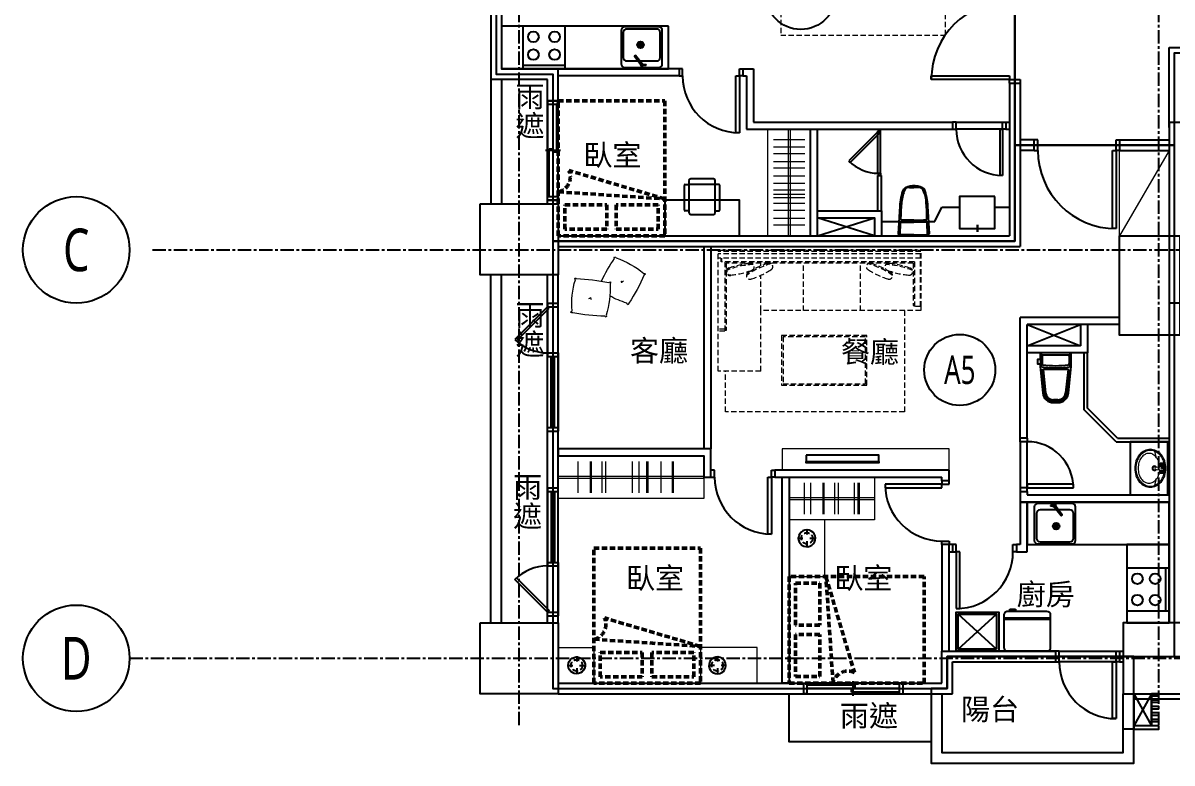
# Model space of a CAD drawing. Header units: millimetres. Extents: x -3377 to 119122, y -22007 to 15479.
# Drawn here: x 39432 to 41049, y 8607 to 9649 of the extents above; entities that cross this region are included whole.
import ezdxf
from ezdxf.enums import TextEntityAlignment as Align

# ---------------------------------------------------------------- set-up
doc = ezdxf.new("R2010")
doc.units = ezdxf.units.MM
doc.header["$LTSCALE"] = 150
doc.header["$MEASUREMENT"] = 0
doc.linetypes.add('11', pattern=[0.15, 0.1, -0.05])
doc.linetypes.add('CENTER', pattern=[2, 1.25, -0.25, 0.25, -0.25])
doc.layers.get('0').update_dxf_attribs({"plot": 0})
for name, color, linetype, plot in [('AREA', 3, 'Continuous', False), ('FUNITURE', 9, 'Continuous', False), ('S-ARCH', 252, 'Continuous', False)]:
    doc.layers.add(name, color=color, linetype=linetype, plot=plot)
for name, color, linetype in [('ASSLN', 8, 'Continuous'), ('COL', 1, 'Continuous'), ('Col-Line', 8, 'CENTER'), ('FIN', 5, 'Continuous'), ('GRID', 5, 'CENTER'), ('OPEN', 4, 'Continuous'), ('SYM', 3, 'Continuous'), ('TEXT', 2, 'Continuous'), ('TOIL', 6, 'Continuous'), ('TOILET', 141, 'Continuous'), ('WALL', 2, 'Continuous'), ('WALL2', 3, 'Continuous'), ('WALL3', 4, 'Continuous')]:
    doc.layers.add(name, color=color, linetype=linetype)
doc.styles.add('C1', font='', dxfattribs={"bigfont": 'japanese.shx'})
doc.styles.add('HH', font='')
doc.styles.add('HHV', font='')
doc.styles.get('C1').set_extended_font_data('微軟正黑體')
doc.styles.get('HH').set_extended_font_data('Microsoft JhengHei')
doc.styles.get('HHV').set_extended_font_data('@微軟正黑體')

# ---------------------------------------------------------------- blocks, each defined once
blk = doc.blocks.new('A$C69764756')
at = {"color": 252}
for p, q in [((-880, -355), (-880, -530)), ((-865, -355), (-865, -530)), ((-420, -575), (-340, -550)), ((-340, -575), (-420, -550)), ((-880, -1120), (-880, -630)), ((-865, -1120), (-865, -630)), ((-125, -700), (-49.99507, -730)), ((-125, -730), (-50, -700)), ((1129.99999, -1227.5), (25, -1227.5))]:
    blk.add_line(p, q, dxfattribs=at)
for points in [[(20.00013, -940), (75, -940), (75, -865), (64.99853, -865), (64.99853, -865), (20.00013, -865)], [(-260, -1220), (-260, -1287.5), (-460, -1287.5), (-460, -1220)]]:
    blk.add_lwpolyline(points, close=True, dxfattribs=at)
blk.add_lwpolyline([(25, -1220), (50, -1220), (50, -1265), (25, -1265), (25, -1220), (50, -1265), (50, -1220), (25, -1265)], dxfattribs=at)
at = {"layer": 'AREA', "color": 252}
blk.add_lwpolyline([(-872.5, -77.5), (-872.5, -347.5), (-792.5, -347.5), (-792.5, -1212.5), (-237.5, -1212.5), (-237.5, -1167.5), (352.5, -1167.5), (352.5, -827.5), (612.5, -827.5), (612.5, -852.5), (612.5, -1127.5), (770, -1127.5), (880, -1127.5), (880, -1212.5), (1887.5, -1212.5), (1887.5, -892.5), (1750, -892.5), (1750, -582.5), (1887.5, -582.5), (1887.5, -77.5)], dxfattribs=at)
for points in [[(-872.5, -347.5), (-792.5, -347.5), (-792.5, -582.5), (-142.5, -582.5), (-142.5, -447.5), (-142.5, -7.5), (-142.5, 132.5), (-612.5, 132.5), (-612.5, -77.5), (-792.5, -77.5), (-800, -77.5), (-872.5, -77.5)], [(212.5, -92.5), (82.5, -92.5), (82.5, -7.5), (-142.5, -7.5), (-142.5, -447.5), (82.5, -447.5), (82.5, -422.5), (82.5, -317.5), (352.5, -317.5), (567.5, -317.5), (845, -317.5), (845, -437.5), (1085, -437.5), (1085, -7.5), (845, -7.5), (845, -92.5)], [(-237.5, -1212.5), (-237.5, -1167.5), (25, -1167.5), (82.5, -1167.5), (82.5, -662.5), (82.5, -447.5), (-142.5, -447.5), (-142.5, -582.5), (-792.5, -582.5), (-792.5, -1212.5), (-260, -1212.5)], [(25, -1317.5), (25, -1167.5), (-237.5, -1167.5), (-237.5, -1212.5), (-260, -1212.5), (-260, -1317.5)]]:
    blk.add_lwpolyline(points, close=True, dxfattribs=at)
at = {"layer": 'ASSLN', "color": 252}
for points in [[(60, -1223), (60, -1220), (50, -1220), (50, -1223)], [(60, -1232), (60, -1229), (50, -1229), (50, -1232)], [(60, -1241), (60, -1238), (50, -1238), (50, -1241)], [(60, -1250), (60, -1247), (50, -1247), (50, -1250)], [(60, -1259), (60, -1256), (50, -1256), (50, -1259)], [(60, -1265), (25, -1265), (25, -1270), (60, -1270)]]:
    blk.add_lwpolyline(points, close=True, dxfattribs=at)
at = {"layer": 'COL', "color": 252}
for points in [[(-895, -530), (-785, -530), (-785, -630), (-895, -630)], [(5, -575), (90, -575), (90, -715), (5, -715)], [(-895, -1120), (-785, -1120), (-785, -1220), (-895, -1220)], [(120, -1120), (10, -1120), (10, -1220), (120, -1220)]]:
    blk.add_lwpolyline(points, close=True, dxfattribs=at)
at = {"layer": 'Col-Line', "color": 252, "linetype": 'ByBlock'}
for centre in [(-1463.2411, -595), (-1463.2411, -1170)]:
    blk.add_circle(centre, 75, dxfattribs=at)
at = {"layer": 'FIN', "color": 252}
for p, q in [((-835, -279.99957), (-834.99999, -339.99957)), ((-775, -279.99957), (-835, -279.99957)), ((-774.99999, -339.99957), (-775, -279.99957)), ((-696.50005, -285.99769), (-696.50005, -332.99769)), ((-693.50005, -288.99769), (-693.50005, -323.99769)), ((-643.50005, -280.99769), (-691.50005, -280.99769)), ((-646.50005, -283.99769), (-688.50005, -283.99769)), ((-641.50005, -323.99769), (-641.50005, -288.99769)), ((-638.50005, -332.99769), (-638.50005, -285.99769)), ((-667.47478, -304.47872), (-670.77977, -307.7837)), ((-670.77977, -304.47872), (-667.47478, -307.7837)), ((-669.12727, -303.79423), (-669.12727, -308.46819)), ((-668.57315, -334.21759), (-677.75115, -322.45296)), ((-677.66447, -321.75118), (-676.87602, -321.13608)), ((-676.97467, -323.44827), (-675.39777, -322.21807)), ((-666.99625, -332.98739), (-676.17425, -321.22276)), ((-835, -334.99957), (-775, -334.99957)), ((-691.50005, -337.99769), (-643.50005, -337.99769)), ((-688.50005, -328.99769), (-646.50005, -328.99769)), ((-665.28359, -333.03778), (-668.58858, -336.34277)), ((-668.58858, -333.03778), (-665.28359, -336.34277)), ((-665.35922, -334.04458), (-661.34072, -334.04458)), ((-665.26939, -335.04458), (-661.34072, -335.04458)), ((-661.34072, -335.04458), (-661.34072, -334.04458)), ((-834.99999, -339.99957), (-774.99999, -339.99957)), ((-62.00137, -952.0019), (-110.00137, -952.0019)), ((-88.21783, -956.96181), (-84.91284, -953.65682)), ((-84.91284, -956.96181), (-88.21783, -953.65682)), ((-115.00137, -957.0019), (-115.00136, -1004.0019)), ((-112.00137, -966.0019), (-112.00136, -1001.0019)), ((-65.00137, -961.0019), (-107.00137, -961.0019)), ((-88.23204, -954.955), (-92.1607, -954.955)), ((-92.1607, -954.955), (-92.1607, -955.955)), ((-88.1422, -955.955), (-92.1607, -955.955)), ((-86.50517, -957.01219), (-77.32717, -968.77682)), ((-84.92827, -955.78199), (-75.75027, -967.54663)), ((-76.52675, -966.55131), (-78.10365, -967.78151)), ((-75.83695, -968.2484), (-76.6254, -968.8635)), ((-60.00136, -1001.0019), (-60.00137, -966.0019)), ((-57.00136, -1004.0019), (-57.00137, -957.0019)), ((-86.02664, -985.52087), (-82.72165, -982.21588)), ((-82.72165, -985.52087), (-86.02664, -982.21588)), ((-84.37415, -986.20535), (-84.37415, -981.53139)), ((-110.00136, -1009.0019), (-62.00136, -1009.0019)), ((-107.00136, -1006.0019), (-65.00136, -1006.0019)), ((74.99999, -1043), (14.99999, -1043.00001)), ((14.99999, -1043.00001), (15, -1103.00001)), ((70, -1103), (69.99999, -1043)), ((75, -1103), (74.99999, -1043)), ((15, -1103.00001), (75, -1103))]:
    blk.add_line(p, q, dxfattribs=at)
for points in [[(-630.00002, -279.99957), (-865, -279.99957), (-865, -340), (-630.00002, -339.99957)], [(-124.99999, -1010), (75.00001, -1010), (75, -950), (-125, -950)], [(15.00001, -1010.00001), (15, -1120), (75, -1119.99999), (75.00001, -1010)]]:
    blk.add_lwpolyline(points, close=True, dxfattribs=at)
blk.add_lwpolyline([(-125, -1010), (15, -1010), (15, -1120)], dxfattribs=at)
for centre, radius in [((-820, -294.99957), 7.5), ((-790, -294.99957), 7.5), ((-669.12727, -306.13121), 4.62673), ((-669.12727, -306.13121), 2.33698), ((-820, -319.99957), 7.5), ((-790, -319.99957), 7.5), ((-666.93608, -334.69027), 1.70394), ((-86.56534, -955.30931), 1.70394), ((-84.37415, -983.86837), 4.62673), ((-84.37415, -983.86837), 2.33698), ((30, -1058.00001), 7.5), ((55, -1058), 7.5), ((30, -1088.00001), 7.5), ((55, -1088), 7.5)]:
    blk.add_circle(centre, radius, dxfattribs=at)
for centre, radius, start, end in [((-691.50005, -285.99769), 5, 90, 180), ((-688.50005, -288.99769), 5, 90, 180), ((-646.50005, -288.99769), 5, 0, 90), ((-643.50005, -285.99769), 5, 0, 90), ((-677.35692, -322.14541), 0.5, 127.9590334, 217.9590334), ((-676.56847, -321.53031), 0.5, 37.9590334, 127.9590334), ((-691.50005, -332.99769), 5, 180, 270), ((-688.50005, -323.99769), 5, 180, 270), ((-646.50005, -323.99769), 5, 270, 0), ((-643.50005, -332.99769), 5, 270, 0), ((-110.00137, -957.0019), 5, 90.00000484, 180.00000484), ((-62.00137, -957.0019), 5, 0.00000484, 90.00000484), ((-107.00137, -966.0019), 5, 90.00000484, 180.00000484), ((-76.93295, -968.46928), 0.5, 217.95903824, 307.95903824), ((-76.1445, -967.85418), 0.5, 307.95903824, 37.95903824), ((-65.00137, -966.0019), 5, 0.00000484, 90.00000484), ((-107.00136, -1001.0019), 5, 180.00000484, 270.00000484), ((-65.00136, -1001.0019), 5, 270.00000484, 0.00000484), ((-110.00136, -1004.0019), 5, 180.00000484, 270.00000484), ((-62.00136, -1004.0019), 5, 270.00000484, 0.00000484)]:
    blk.add_arc(centre, radius, start, end, dxfattribs=at)
at = {"layer": 'FUNITURE', "color": 252, "linetype": '11', "lineweight": 5, "ltscale": 0.5}
for p, q in [((-471.94621, -169.99977), (-471.94621, -292.57171)), ((-240, -292.57171), (-240, -169.99977)), ((-471.94621, -292.57171), (-240, -292.57171)), ((-559.69684, -595.53679, 0), (-274.69684, -595.53679, 0)), ((-559.6968, -765.53679, 0), (-559.69684, -595.53679, 0)), ((-274.69684, -597.15743, 0), (-559.69684, -597.15743, 0)), ((-274.69684, -600.50154, 0), (-559.69684, -600.50154, 0)), ((-274.69684, -606.60873, 0), (-559.69684, -606.60873, 0)), ((-283.69684, -611.60873, 0), (-555.69684, -611.60873, 0)), ((-550.69684, -611.60873, 0), (-550.69684, -709.60873, 0)), ((-285.69684, -613.60873, 0), (-548.69684, -613.60873, 0)), ((-548.69684, -613.60873, 0), (-548.69684, -708.68805, 0)), ((-499.69684, -617.4851, 0), (-499.69684, -613.60873, 0)), ((-439.69684, -680.53679, 0), (-439.69684, -613.60873, 0)), ((-359.69684, -680.53679, 0), (-359.69684, -613.60873, 0)), ((-285.69684, -613.60873, 0), (-285.69684, -673.46384, 0)), ((-283.69684, -611.60873, 0), (-283.69684, -674.60873, 0)), ((-499.69684, -680.53679, 0), (-499.69684, -630.64422, 0)), ((-285.69684, -673.46384, 0), (-283.69684, -673.46384, 0)), ((-274.69684, -674.60873, 0), (-283.69684, -674.60873, 0)), ((-274.69684, -674.60873, 0), (-274.69684, -680.53679, 0)), ((-274.69684, -680.53679, 0), (-499.69684, -680.53679, 0)), ((-499.69684, -765.53679, 0), (-499.69684, -680.53679, 0)), ((-297.75063, -680.53679, 0), (-297.75063, -823.10873, 0)), ((-550.69684, -709.60873, 0), (-559.69684, -709.60873, 0)), ((-550.69681, -706.60872, 0), (-559.69682, -706.60873, 0)), ((-548.69684, -708.68805, 0), (-550.69684, -708.68805, 0)), ((-548.69682, -703.68805, 0), (-550.69682, -703.68805, 0)), ((-470.66132, -715.53679, 0), (-470.66132, -785.53679, 0)), ((-350.66132, -715.53679, 0), (-470.66132, -715.53679, 0)), ((-468.66132, -717.53679, 0), (-468.66132, -783.53679, 0)), ((-352.66132, -717.53679, 0), (-468.66132, -717.53679, 0)), ((-352.66132, -783.53679, 0), (-352.66132, -717.53679, 0)), ((-350.66132, -785.53679, 0), (-350.66132, -715.53679, 0)), ((-499.69684, -765.53679, 0), (-559.6968, -765.53679, 0)), ((-549.69684, -823.10873, 0), (-549.69684, -765.53679, 0)), ((-470.66132, -785.53679, 0), (-350.66132, -785.53679, 0)), ((-468.66132, -783.53679, 0), (-352.66132, -783.53679, 0)), ((-297.75063, -823.10873, 0), (-549.69684, -823.10873, 0))]:
    blk.add_line(p, q, dxfattribs=at)
at = {"layer": 'FUNITURE', "color": 252, "lineweight": 5, "ltscale": 0.5}
for p, q in [((-461.50001, -425), (-461.50001, -575)), ((-458.50001, -425), (-458.50001, -575)), ((-785, -913.50001, 0), (-580.00282, -913.50002, 0)), ((-785, -916.50001, 0), (-580.00282, -916.50002, 0)), ((-460, -943.50001, 0), (-340.00001, -943.50002, 0)), ((-460, -946.50001, 0), (-340.00001, -946.50002, 0))]:
    blk.add_line(p, q, dxfattribs=at)
at = {"layer": 'FUNITURE', "color": 252, "lineweight": 13, "ltscale": 0.5}
for p, q in [((-437.92347, -440.10116), (-482.07653, -440.10116)), ((-437.92347, -450.43635), (-482.07653, -450.43635)), ((-437.92347, -459.58783), (-482.07653, -459.58783)), ((-437.92347, -470.90109), (-482.07653, -470.90109)), ((-437.92347, -480.05257), (-482.07653, -480.05257)), ((-437.92347, -491.19315), (-482.07653, -491.19315)), ((-437.92347, -501.52834), (-482.07653, -501.52834)), ((-437.92347, -510.67982), (-482.07653, -510.67982)), ((-482.07653, -516.36589), (-437.92347, -516.36589)), ((-437.92347, -521.8204), (-482.07653, -521.8204)), ((-437.92347, -529.8204), (-482.07653, -529.8204)), ((-482.07653, -538.86589), (-437.92347, -538.86589)), ((-437.92347, -550.85236), (-482.07653, -550.85236)), ((-437.92347, -560.00384), (-482.07653, -560.00384)), ((-757.26521, -892.92356, 0), (-757.26521, -937.07662, 0)), ((-739.99844, -892.92356, 0), (-739.99845, -937.07662, 0)), ((-737.95296, -937.07662, 0), (-737.95296, -892.92356, 0)), ((-723.81414, -892.92356, 0), (-723.81415, -937.07662, 0)), ((-718.41669, -892.92356, 0), (-718.4167, -937.07663, 0)), ((-680.91669, -892.92356, 0), (-680.9167, -937.07663, 0)), ((-671.76521, -892.92357, 0), (-671.76521, -937.07663, 0)), ((-660.62463, -892.92357, 0), (-660.62463, -937.07663, 0)), ((-658.57915, -937.07663, 0), (-658.57914, -892.92357, 0)), ((-640.59455, -892.92357, 0), (-640.59456, -937.07663, 0)), ((-624.78531, -892.92357, 0), (-624.78531, -937.07663, 0)), ((-622.73982, -937.07663, 0), (-622.73982, -892.92357, 0)), ((-438.96773, -922.92356, 0), (-438.96774, -967.07662, 0)), ((-429.81625, -922.92356, 0), (-429.81625, -967.07662, 0)), ((-412.54948, -922.92356, 0), (-412.54949, -967.07662, 0)), ((-410.504, -967.07662, 0), (-410.504, -922.92356, 0)), ((-396.36518, -922.92356, 0), (-396.36519, -967.07663, 0)), ((-390.96773, -922.92356, 0), (-390.96774, -967.07663, 0)), ((-368.46773, -922.92357, 0), (-368.46774, -967.07663, 0)), ((-363.17567, -922.92357, 0), (-363.17567, -967.07663, 0)), ((-361.13019, -967.07663, 0), (-361.13018, -922.92357, 0))]:
    blk.add_line(p, q, dxfattribs=at)
at = {"layer": 'FUNITURE', "color": 252, "linetype": '11', "lineweight": 50, "ltscale": 0.5}
for p, q in [((-635, -523.21449), (-770, -483.21449)), ((-784.625, -513.21449), (-635, -523.21449)), ((-398.21449, -1204.62499, 0), (-408.2145, -1055, 0)), ((-408.2145, -1055, 0), (-368.21449, -1189.99999, 0)), ((-584.96117, -1153.2145, 0), (-719.96116, -1113.21449, 0)), ((-734.58617, -1143.21449, 0), (-584.96117, -1153.2145, 0))]:
    blk.add_line(p, q, dxfattribs=at)
at = {"layer": 'FUNITURE', "color": 252}
for p, q in [((-601, -497.49996), (-601, -502.99996)), ((-566.5, -494.99996), (-598.5, -494.99996)), ((-564, -502.99996), (-564, -497.49996)), ((-607.5, -538.74996), (-607.5, -504.24996)), ((-606.25, -502.99996), (-601, -502.99996)), ((-564, -502.99996), (-601, -502.99996)), ((-601, -502.99996), (-601, -542.49996)), ((-564, -542.49996), (-564, -502.99996)), ((-558.75, -502.99996), (-564, -502.99996)), ((-557.5, -538.74996), (-557.5, -504.24996)), ((-601, -539.99996), (-606.25, -539.99996)), ((-598.5, -544.99996), (-566.5, -544.99996)), ((-564, -539.99996), (-558.75, -539.99996)), ((-222, -1156.99999), (-168, -1107.99999)), ((-168, -1156.99999), (-222, -1108))]:
    blk.add_line(p, q, dxfattribs=at)
at = {"layer": 'FUNITURE', "color": 252, "linetype": '11', "ltscale": 0.5}
for p, q in [((-274.69684, -674.60873, 0), (-274.69684, -595.53679, 0)), ((-555.69684, -606.60872, 0), (-555.69684, -611.60873, 0)), ((-448.0595, -1001.02874, 0), (-439, -1001.02876, 0)), ((-435.00003, -987.96818, 0), (-435.00001, -997.02879, 0)), ((-435.00003, -987.96818, 0), (-435.00001, -997.02879, 0)), ((-430.99997, -1001.02885, 0), (-421.94047, -1001.02883, 0)), ((-430.99997, -1001.02885, 0), (-421.94047, -1001.02883, 0)), ((-434.99999, -1005.02879, 0), (-434.99997, -1014.0894, 0)), ((-434.99999, -1005.02879, 0), (-434.99997, -1014.0894, 0)), ((-772.03032, -1179.99999, 0), (-762.96971, -1180.00001, 0)), ((-772.03032, -1179.99999, 0), (-762.96971, -1180.00001, 0)), ((-758.96976, -1166.94051, 0), (-758.96974, -1176.00002, 0)), ((-754.96971, -1180.00003, 0), (-745.9091, -1180.00005, 0)), ((-754.96971, -1180.00003, 0), (-745.9091, -1180.00005, 0)), ((-565.0303, -1180.00003, 0), (-574.09091, -1180.00005, 0)), ((-565.0303, -1180.00003, 0), (-574.09091, -1180.00005, 0)), ((-561.03026, -1166.94051, 0), (-561.03028, -1176.00002, 0)), ((-547.9697, -1179.99999, 0), (-557.0303, -1180.00001, 0)), ((-547.9697, -1179.99999, 0), (-557.0303, -1180.00001, 0)), ((-758.96965, -1184.00004, 0), (-758.96967, -1193.05955, 0)), ((-758.96965, -1184.00004, 0), (-758.96967, -1193.05955, 0)), ((-561.03036, -1184.00004, 0), (-561.03034, -1193.05955, 0)), ((-561.03036, -1184.00004, 0), (-561.03034, -1193.05955, 0))]:
    blk.add_line(p, q, dxfattribs=at)
at = {"layer": 'FUNITURE', "color": 252, "ltscale": 0.5}
for p, q in [((-158, -1109.49999), (-158, -1154.49999)), ((-158, -1112.79999), (-92, -1112.8)), ((-158, -1114.86179), (-92, -1114.8618)), ((-97.5, -1104), (-152.5, -1103.99999)), ((-149.67594, -1100.69999), (-141.6013, -1100.7)), ((-149.67594, -1103.99999), (-149.67594, -1100.69999)), ((-141.6013, -1102), (-149.67594, -1101.99999)), ((-141.6013, -1100.7), (-141.6013, -1104)), ((-92, -1154.5), (-92, -1109.5)), ((-85, -1160), (-165, -1159.99999)), ((-152.5, -1159.99999), (-97.5, -1160))]:
    blk.add_line(p, q, dxfattribs=at)
at = {"layer": 'FUNITURE', "color": 252, "linetype": '11', "lineweight": 50, "ltscale": 0.5}
blk.add_lwpolyline([(-635, -575), (-785, -575), (-785, -385), (-635, -385), (-635, -575)], dxfattribs=at)
at = {"layer": 'FUNITURE', "color": 252, "lineweight": 5, "ltscale": 0.5}
blk.add_lwpolyline([(-490, -575), (-490, -425), (-430, -425), (-430, -575)], close=True, dxfattribs=at)
blk.add_lwpolyline([(75, -454.99684), (75, -575), (5, -575), (5, -454.99684), (75, -454.99684), (5, -575)], dxfattribs=at)
at = {"layer": 'FUNITURE', "color": 252, "linetype": '11', "lineweight": 50, "ltscale": 0.5}
for points in [[(-775.83714, -566.01465), (-775.83714, -531.61648), (-716.66286, -531.61648), (-716.66286, -566.01465)], [(-644.16286, -566.01465), (-644.16286, -531.61648), (-703.33714, -531.61648), (-703.33714, -566.01465)]]:
    blk.add_lwpolyline(points, close=True, dxfattribs=at)
at = {"layer": 'FUNITURE', "color": 252}
for points in [[(-529.99999, -574.99996), (-529.99999, -524.99996), (-635, -524.99996), (-635, -574.99996), (-529.99999, -575)], [(-165, -1159.99999), (-225, -1159.99999), (-225, -1105), (-165, -1104.99999)], [(-168, -1156.99999), (-222, -1156.99999), (-222, -1108), (-168, -1107.99999)]]:
    blk.add_lwpolyline(points, close=True, dxfattribs=at)
at = {"layer": 'FUNITURE', "color": 252, "elevation": 0}
for points in [[(-580.00282, -590), (-580.00282, -875)], [(-570.00282, -590), (-570.00282, -875)], [(-436.00141, -883.90496), (-436.00141, -892.80496), (-334.00141, -892.80496), (-334.00141, -883.90496), (-436.00141, -883.90496)]]:
    blk.add_lwpolyline(points, dxfattribs=at)
at = {"layer": 'FUNITURE', "color": 252, "lineweight": 5, "elevation": 0}
blk.add_lwpolyline([(-724.19392, -638.98065, -0.0319719745), (-705.8043, -607.05763, -0.2102820868), (-705.78199, -604.68397, -0.2233496397), (-703.60963, -606.13863, -0.0862536458), (-664.53325, -628.10879, -0.3605058981), (-661.95753, -628.93761, -0.1352646198), (-663.83175, -630.20725, -0.041441587), (-685.48456, -669.92309, -0.2028534156), (-686.7583, -672.49118, -0.2165765336), (-688.52858, -669.75892, -0.0633063224), (-712.30816, -659.70199, -0.0633063224)], format="xyb", dxfattribs=at)
blk.add_lwpolyline([(-761.15598, -634.91378, -0.2272603302), (-759.61855, -635.43276, -0.040165731), (-713.68681, -640.8938, -0.2102820868), (-711.48109, -640.01657, -0.2233496397), (-712.00592, -642.57776, -0.0862536458), (-717.56221, -687.06124, -0.3605058981), (-717.35512, -689.75909, -0.1352646198), (-719.23939, -688.50439, -0.041441587), (-764.19476, -683.48377, -0.2028534156), (-767.05384, -683.27611, -0.2165765336), (-765.19425, -680.60384, -0.1084996751), (-760.72774, -636.92076, -0.535298703)], format="xyb", close=True, dxfattribs=at)
at = {"layer": 'FUNITURE', "color": 252, "lineweight": 5, "ltscale": 0.5, "elevation": 0}
for points in [[(-580.00283, -945.00001), (-785.00001, -945), (-785, -885), (-580.00282, -885.00001)], [(-340.00001, -975.00002), (-460, -975), (-460, -915), (-340, -915.00002)], [(-410, -975), (-460, -975), (-460.00001, -1055.00003), (-410.00001, -1055.00003)], [(-785, -1205), (-785, -1155), (-735, -1155.00001), (-735.00001, -1205.00001)], [(-505.00281, -1205), (-505.00281, -1155), (-585.00001, -1155.00001), (-585.00001, -1205.00001)]]:
    blk.add_lwpolyline(points, close=True, dxfattribs=at)
at = {"layer": 'FUNITURE', "color": 252, "lineweight": 5, "elevation": 0}
blk.add_lwpolyline([(-235, -905), (-235, -875), (-470.00282, -875), (-470.00282, -905)], close=True, dxfattribs=at)
at = {"layer": 'FUNITURE', "color": 252, "linetype": 'ByBlock', "elevation": 0}
blk.add_lwpolyline([(-436.00141, -892.80496), (-334.00141, -892.80496), (-334.00141, -894.70496), (-436.00141, -894.70496)], close=True, dxfattribs=at)
at = {"layer": 'FUNITURE', "color": 252, "linetype": '11', "ltscale": 0.5, "elevation": 0}
for points in [[(-434.98966, -989.16583), (-437.92694, -989.53512), (-440.68174, -990.61952), (-443.08277, -992.35185), (-444.98013, -994.62433), (-446.25668, -997.29586), (-446.83243, -1000.20002), (-446.67187, -1003.15634), (-445.7849, -1005.98113), (-444.22665, -1008.49849), (-442.09393, -1010.55209), (-439.51961, -1012.01416), (-436.6636, -1012.79383), (-433.70344, -1012.84247), (-430.82329, -1012.15726), (-428.20249, -1010.78069), (-426.00337, -1008.79845), (-424.36322, -1006.33373), (-423.38379, -1003.53972), (-423.12571, -1000.59036), (-423.6058, -997.66884), (-424.79341, -994.95685), (-426.61533, -992.62301), (-428.95766, -990.81262), (-431.67526, -989.63798), (-434.59902, -989.17231), (-434.98966, -989.16583)], [(-770.83267, -1180.01036), (-770.46339, -1177.07308), (-769.37898, -1174.31828), (-767.64665, -1171.91724), (-765.37417, -1170.01989), (-762.70265, -1168.74334), (-759.79848, -1168.16758), (-756.84217, -1168.32815), (-754.01737, -1169.21512), (-751.50001, -1170.77336), (-749.44642, -1172.90609), (-747.98434, -1175.48041), (-747.20467, -1178.33641), (-747.15603, -1181.29657), (-747.84124, -1184.17673), (-749.21781, -1186.79753), (-751.20005, -1188.99664), (-753.66478, -1190.6368), (-756.45878, -1191.61623), (-759.40814, -1191.8743), (-762.32966, -1191.39422), (-765.04166, -1190.20661), (-767.37549, -1188.38468), (-769.18589, -1186.04236), (-770.36052, -1183.32476), (-770.82619, -1180.401), (-770.83267, -1180.01036)], [(-549.16734, -1180.01036), (-549.53663, -1177.07308), (-550.62104, -1174.31828), (-552.35336, -1171.91724), (-554.62585, -1170.01989), (-557.29737, -1168.74334), (-560.20153, -1168.16758), (-563.15785, -1168.32815), (-565.98265, -1169.21512), (-568.50001, -1170.77336), (-570.5536, -1172.90609), (-572.01567, -1175.48041), (-572.79535, -1178.33641), (-572.84398, -1181.29657), (-572.15877, -1184.17673), (-570.78221, -1186.79753), (-568.79996, -1188.99664), (-566.33524, -1190.6368), (-563.54124, -1191.61623), (-560.59188, -1191.8743), (-557.67036, -1191.39422), (-554.95836, -1190.20661), (-552.62452, -1188.38468), (-550.81413, -1186.04236), (-549.6395, -1183.32476), (-549.17382, -1180.401), (-549.16734, -1180.01036)]]:
    blk.add_lwpolyline(points, close=True, dxfattribs=at)
at = {"layer": 'FUNITURE', "color": 252, "linetype": '11', "lineweight": 50, "ltscale": 0.5, "elevation": 0}
for points in [[(-584.96117, -1205.00002), (-734.96117, -1205), (-734.96115, -1015), (-584.96115, -1015.00002), (-584.96117, -1205.00002)], [(-460.00002, -1055), (-460, -1205), (-270, -1204.99998), (-270.00002, -1054.99998), (-460.00002, -1055)]]:
    blk.add_lwpolyline(points, dxfattribs=at)
for points in [[(-451.01466, -1064.16286), (-416.6165, -1064.16286), (-416.61649, -1123.33713), (-451.01466, -1123.33713)], [(-451.01465, -1195.83713), (-416.61649, -1195.83713), (-416.61649, -1136.66286), (-451.01466, -1136.66286)], [(-725.79831, -1196.01465), (-725.7983, -1161.61649), (-666.62403, -1161.61649), (-666.62403, -1196.01466)], [(-594.12403, -1196.01466), (-594.12403, -1161.6165), (-653.2983, -1161.61649), (-653.29831, -1196.01466)]]:
    blk.add_lwpolyline(points, close=True, dxfattribs=at)
at = {"layer": 'FUNITURE', "color": 252, "linetype": '11', "ltscale": 0.5}
for centre in [(-435, -1001.02879, 0), (-758.96971, -1180.00002, 0), (-561.0303, -1180.00002, 0)]:
    blk.add_circle(centre, 8, dxfattribs=at)
at = {"layer": 'FUNITURE', "color": 252, "linetype": '11', "lineweight": 50, "ltscale": 0.5}
for centre, start, end in [((-789.25526, -492.39239), 282.53700959, 25.48452247), ((-739.21642, -1122.3924, 0), 282.53700475, 25.48451763), ((-377.3924, -1209.25525, 0), 64.51548236, 167.46299524)]:
    blk.add_arc(centre, 21.33071, start, end, dxfattribs=at)
at = {"layer": 'FUNITURE', "color": 252}
for centre, radius, start, end in [((-598.5, -497.49996), 2.5, 90, 180), ((-566.5, -497.49996), 2.5, 0, 90), ((-606.25, -504.24996), 1.25, 90, 180), ((-558.75, -504.24996), 1.25, 0, 90), ((-606.25, -538.74996), 1.25, 180, 270), ((-598.5, -542.49996), 2.5, 180, 270), ((-566.5, -542.49996), 2.5, 270, 0), ((-558.75, -538.74996), 1.25, 270, 0)]:
    blk.add_arc(centre, radius, start, end, dxfattribs=at)
at = {"layer": 'FUNITURE', "color": 252, "linetype": '11', "lineweight": 5, "ltscale": 0.5}
for centre, radius, start, end in [((-505.05089, -726.56287, 0), 113, 95.16647862, 110.42277796), ((-454.97972, -723.21924, 0), 113, 105.47817621, 125.1564012), ((-455.75068, -721.58954, 0), 113, 107.68913904, 122.94543837), ((-514.11925, -618.89781, 0), 5, 282.79462829, 102.79462829), ((-487.94785, -618.45205, 0), 5, 295.31728871, 115.31728871), ((-346.44583, -618.45205, 0), 5, 64.68271129, 244.68271129), ((-379.41396, -723.21924, 0), 113, 54.8435988, 74.52182379), ((-378.64301, -721.58954, 0), 113, 57.05456163, 72.31086096), ((-320.27444, -618.89781, 0), 5, 77.20537171, 257.20537171), ((-329.34279, -726.56287, 0), 113, 69.57722204, 84.83352138), ((-543.37435, -625.54152, 0), 5, 102.79462829, 282.79462829), ((-504.65164, -728.32096, 0), 113, 92.9555158, 112.63374079), ((-552.44271, -517.87646, 0), 113, 275.16647862, 290.42277796), ((-515.06646, -631.28097, 0), 5, 115.31728871, 295.31728871), ((-547.26364, -528.14348, 0), 113, 287.68913904, 302.94543837), ((-287.13005, -528.14348, 0), 113, 237.05456163, 252.31086096), ((-329.74205, -728.32096, 0), 113, 67.36625922, 87.0444842), ((-319.32723, -631.28097, 0), 5, 244.68271129, 64.68271129), ((-281.95098, -517.87646, 0), 113, 249.57722204, 264.83352138), ((-291.01934, -625.54152, 0), 5, 257.20537171, 77.20537171)]:
    blk.add_arc(centre, radius, start, end, dxfattribs=at)
at = {"layer": 'FUNITURE', "color": 252, "linetype": '11', "ltscale": 0.5}
blk.add_arc((-543.37435, -625.54152, 0), 5, 102.79463969, 282.79463969, dxfattribs=at)
at = {"layer": 'FUNITURE', "color": 252, "lineweight": 5}
for centre, radius, start, end in [((-695.14663, -637.09384, 0), 2.32796, 239.16069925, 325.99744796), ((-697.41075, -640.7378, 0), 1.96291, 335.75273893, 56.94238326), ((-741.68937, -661.40386, 0), 1.96291, 267.97926494, 349.16890926), ((-737.45973, -662.12134, 0), 2.32796, 171.38722525, 258.22397396)]:
    blk.add_arc(centre, radius, start, end, dxfattribs=at)
at = {"layer": 'FUNITURE', "color": 252, "ltscale": 0.5}
for centre, start, end in [((-152.5, -1109.49999), 89.99999516, 179.99999517), ((-97.5, -1109.5), 359.99999517, 89.99999516), ((-152.5, -1154.49999), 179.99999517, 269.99999516), ((-97.5, -1154.5), 269.99999516, 359.99999517)]:
    blk.add_arc(centre, 5.5, start, end, dxfattribs=at)
at = {"layer": 'GRID', "color": 252, "ltscale": 0.1}
for p, q in [((-840, -1264.17596), (-840, 1406.15945)), ((60, -1264.17596), (60, 1406.15945)), ((-1355.7411, -595), (2435.98217, -595)), ((-1388.2411, -1170), (2403.48217, -1170))]:
    blk.add_line(p, q, dxfattribs=at)
at = {"layer": 'OPEN', "color": 252, "linetype": 'Continuous'}
for p, q in [((-610.00002, -339.99957), (-615.00002, -339.99957)), ((-615.00002, -349.99957), (-610.00002, -349.99957)), ((-610.00002, -349.99957), (-610.00002, -339.99957)), ((-535.00002, -429.99957), (-535.00002, -349.99957)), ((-535.00002, -349.99957), (-530.00002, -349.99957)), ((-530.00002, -349.99957), (-530.00002, -339.99957)), ((-530.00002, -339.99957), (-525.00002, -339.99957)), ((-525.00002, -349.99957), (-530.00002, -349.99957)), ((-530.00002, -349.99957), (-530.00002, -429.99957)), ((-260, -355), (-260, -350)), ((-260, -350), (-150, -350)), ((-150, -355), (-260, -355)), ((-150, -350), (-150, -355)), ((-150, -360), (-150, -355)), ((-150, -355), (-135, -355)), ((-135, -355), (-135, -360)), ((-800, -385), (-800, -390)), ((-800, -385, 1.07354), (-800, -390, 1.07354)), ((-785, -390), (-785, -385)), ((-785, -390, 1.07354), (-785, -385, 1.07354)), ((-800, -390), (-785, -390)), ((-800, -390), (-800, -520)), ((-800, -390, 1.07354), (-785, -390, 1.07354)), ((-800, -390, 1.07354), (-800, -520, 1.07354)), ((-792.5, -390), (-792.5, -520)), ((-792.5, -390, 1.07354), (-792.5, -520, 1.07354)), ((-787.5, -390), (-787.5, -457.5)), ((-787.5, -390, 1.07354), (-787.5, -457.5, 1.07354)), ((-785, -520), (-785, -390)), ((-785, -520, 1.07354), (-785, -390, 1.07354)), ((-225, -415), (-230, -415)), ((-225, -425), (-225, -415)), ((-225, -415), (-160, -415)), ((-160, -425), (-160, -415)), ((-160, -415), (-155, -415)), ((-530.00002, -429.99957), (-535.00002, -429.99957)), ((-230, -425), (-225, -425)), ((-160, -425), (-225, -425)), ((-163, -490), (-163, -425)), ((-163, -425), (-160, -425)), ((-155, -425), (-160, -425)), ((-160, -425), (-160, -490)), ((-797.5, -520), (-797.5, -452.5)), ((-797.5, -452.5), (-792.5, -452.5)), ((-797.5, -520, 1.07354), (-797.5, -452.5, 1.07354)), ((-797.5, -452.5, 1.07354), (-792.5, -452.5, 1.07354)), ((-110, -439.99684), (-115, -439.99684)), ((-110, -454.99684), (-110, -439.99684)), ((0, -454.99684), (0, -439.99684)), ((0, -439.99684), (5, -439.99684)), ((-782, -455), (-803, -455)), ((-782, -455, 1.07354), (-803, -455, 1.07354)), ((-787.5, -457.5), (-792.5, -457.5)), ((-787.5, -457.5, 1.07354), (-792.5, -457.5, 1.07354)), ((-115, -454.99684), (-110, -454.99684)), ((-5, -564.99684), (-5, -454.99684)), ((-5, -454.99684), (0, -454.99684)), ((5, -454.99684), (0, -454.99684)), ((0, -454.99684), (0, -564.99684)), ((-160, -490), (-163, -490)), ((-800, -525), (-800, -520)), ((-800, -520), (-785, -520)), ((-800, -525, 1.07354), (-800, -520, 1.07354)), ((-800, -520, 1.07354), (-785, -520, 1.07354)), ((-785, -520), (-785, -525)), ((-785, -520, 1.07354), (-785, -525, 1.07354)), ((0, -564.99684), (-5, -564.99684)), ((-800, -740, 1.07354), (-800, -745, 1.07354)), ((-785, -745, 1.07354), (-785, -740, 1.07354)), ((-800, -745, 1.07354), (-785, -745, 1.07354)), ((-800, -845, 1.07354), (-800, -745, 1.07354)), ((-795, -845, 1.07354), (-795, -745, 1.07354)), ((-790, -845, 1.07354), (-790, -745, 1.07354)), ((-785, -745, 1.07354), (-785, -845, 1.07354)), ((-800, -850, 1.07354), (-800, -845, 1.07354)), ((-800, -845, 1.07354), (-785, -845, 1.07354)), ((-785, -845, 1.07354), (-785, -850, 1.07354)), ((-135, -865), (-135, -860)), ((-125, -865), (-135, -865)), ((-135, -865), (-135, -930)), ((-125, -860), (-125, -865)), ((-125, -930), (-125, -865)), ((-565.00282, -905, 0), (-570.00282, -905, 0)), ((-565.00282, -915, 0), (-565.00282, -905, 0)), ((-485.00282, -915, 0), (-485.00282, -905, 0)), ((-485.00282, -905, 0), (-480.00282, -905, 0)), ((-570.00282, -915, 0), (-565.00282, -915, 0)), ((-490.00282, -995, 0), (-490.00282, -915, 0)), ((-490.00282, -915, 0), (-485.00282, -915, 0)), ((-480.00282, -915, 0), (-485.00282, -915, 0)), ((-485.00282, -915, 0), (-485.00282, -995, 0)), ((-245, -920, 0), (-245, -925, 0)), ((-235, -925, 0), (-235, -920, 0)), ((-800, -930, 1.07354), (-800, -935, 1.07354)), ((-800, -935, 1.07354), (-785, -935, 1.07354)), ((-800, -935, 1.07354), (-800, -1035, 1.07354)), ((-795, -935, 1.07354), (-795, -1035, 1.07354)), ((-790, -935, 1.07354), (-790, -1035, 1.07354)), ((-785, -935, 1.07354), (-785, -930, 1.07354)), ((-785, -1035, 1.07354), (-785, -935, 1.07354)), ((-245, -925, 0), (-325, -925, 0)), ((-325, -925, 0), (-325, -930, 0)), ((-325, -930, 0), (-245, -930, 0)), ((-245, -925, 0), (-235, -925, 0)), ((-245, -930, 0), (-245, -925, 0)), ((-125, -930), (-135, -930)), ((-135, -930), (-135, -935)), ((-60, -925), (-125, -925)), ((-125, -925), (-125, -930)), ((-125, -935), (-125, -930)), ((-125, -930), (-60, -930)), ((-60, -930), (-60, -925)), ((-485.00282, -995, 0), (-490.00282, -995, 0)), ((-245, -1010, 0), (-245, -1005, 0)), ((-245, -1005, 0), (-235, -1005, 0)), ((-235, -1005, 0), (-235, -1010, 0)), ((-225, -1010, 0), (-230, -1010, 0)), ((-225, -1020, 0), (-225, -1010, 0)), ((-145, -1020, 0), (-145, -1010, 0)), ((-145, -1010, 0), (-140, -1010, 0)), ((-230, -1020, 0), (-225, -1020, 0)), ((-225, -1020, 0), (-225, -1100, 0)), ((-220, -1020, 0), (-225, -1020, 0)), ((-220, -1100, 0), (-220, -1020, 0)), ((-140, -1020, 0), (-145, -1020, 0)), ((-800, -1040, 1.07354), (-800, -1035, 1.07354)), ((-800, -1035, 1.07354), (-785, -1035, 1.07354)), ((-785, -1035, 1.07354), (-785, -1040, 1.07354)), ((-225, -1100, 0), (-220, -1100, 0)), ((-80, -1160), (-85, -1160)), ((-80, -1175), (-80, -1160)), ((-80, -1160), (0, -1160)), ((0, -1175), (0, -1160)), ((0, -1160), (5, -1160)), ((-85, -1175), (-80, -1175)), ((0, -1175), (-80, -1175)), ((-5, -1255), (-5, -1175)), ((-5, -1175), (0, -1175)), ((5, -1175), (0, -1175)), ((0, -1175), (0, -1255)), ((-440, -1205, 1.07354), (-435, -1205, 1.07354)), ((-435, -1205, 1.07354), (-435, -1220, 1.07354)), ((-305, -1205, 1.07354), (-435, -1205, 1.07354)), ((-435, -1207.5, 1.07354), (-367.5, -1207.5, 1.07354)), ((-305, -1212.5, 1.07354), (-435, -1212.5, 1.07354)), ((-372.5, -1217.5, 1.07354), (-372.5, -1212.5, 1.07354)), ((-370, -1223, 1.07354), (-370, -1202, 1.07354)), ((-367.5, -1207.5, 1.07354), (-367.5, -1212.5, 1.07354)), ((-300, -1205, 1.07354), (-305, -1205, 1.07354)), ((-305, -1205, 1.07354), (-305, -1220, 1.07354)), ((-435, -1220, 1.07354), (-440, -1220, 1.07354)), ((-435, -1220, 1.07354), (-305, -1220, 1.07354)), ((-305, -1217.5, 1.07354), (-372.5, -1217.5, 1.07354)), ((-305, -1220, 1.07354), (-300, -1220, 1.07354)), ((0, -1255), (-5, -1255))]:
    blk.add_line(p, q, dxfattribs=at)
at = {"layer": 'OPEN', "color": 252, "linetype": 'Continuous', "lineweight": -2}
for p, q in [((-800, -675, 1.07354), (-845.96194, -720.96194, 1.07354)), ((-843.84062, -723.08326, 1.07354), (-797.87868, -677.12132, 1.07354)), ((-800, -670, 1.07354), (-800, -675, 1.07354)), ((-800, -675, 1.07354), (-785, -675, 1.07354)), ((-800, -675, 1.07354), (-800, -740, 1.07354)), ((-797.87868, -677.12132, 1.07354), (-800, -675, 1.07354)), ((-785, -675, 1.07354), (-785, -670, 1.07354)), ((-785, -740, 1.07354), (-785, -675, 1.07354)), ((-845.96194, -720.96194, 1.07354), (-843.84062, -723.08326, 1.07354)), ((-800, -745, 1.07354), (-800, -740, 1.07354)), ((-800, -740, 1.07354), (-785, -740, 1.07354)), ((-785, -740, 1.07354), (-785, -745, 1.07354)), ((-800, -1035), (-800, -1040)), ((-800, -1035, 1.07354), (-800, -1040, 1.07354)), ((-800, -1040), (-785, -1040)), ((-800, -1105), (-800, -1040)), ((-800, -1040, 1.07354), (-785, -1040, 1.07354)), ((-800, -1105, 1.07354), (-800, -1040, 1.07354)), ((-785, -1040), (-785, -1035)), ((-785, -1040, 1.07354), (-785, -1035, 1.07354)), ((-785, -1040), (-785, -1105)), ((-785, -1040, 1.07354), (-785, -1105, 1.07354)), ((-845.96194, -1059.03806), (-843.84062, -1056.91674)), ((-845.96194, -1059.03806, 1.07354), (-843.84062, -1056.91674, 1.07354)), ((-800, -1105), (-845.96194, -1059.03806)), ((-800, -1105, 1.07354), (-845.96194, -1059.03806, 1.07354)), ((-843.84062, -1056.91674), (-797.87868, -1102.87868)), ((-843.84062, -1056.91674, 1.07354), (-797.87868, -1102.87868, 1.07354)), ((-797.87868, -1102.87868), (-800, -1105)), ((-797.87868, -1102.87868, 1.07354), (-800, -1105, 1.07354)), ((-800, -1110), (-800, -1105)), ((-800, -1105), (-785, -1105)), ((-800, -1110, 1.07354), (-800, -1105, 1.07354)), ((-800, -1105, 1.07354), (-785, -1105, 1.07354)), ((-785, -1105), (-785, -1110)), ((-785, -1105, 1.07354), (-785, -1110, 1.07354))]:
    blk.add_line(p, q, dxfattribs=at)
at = {"layer": 'OPEN', "color": 252, "linetype": 'Continuous'}
for centre, radius, start, end in [((-150, -355), 110, 90, 180), ((-530.00002, -349.99957), 80, 180, 270), ((-160, -425), 65, 180, 270), ((0, -454.99684), 110, 180, 270), ((-125, -930), 65, 0, 90), ((-485.00282, -915, 0), 80, 180, 270), ((-245, -925, 0), 80, 180, 270), ((-225, -1020, 0), 80, 270, 0), ((0, -1175), 80, 180, 270)]:
    blk.add_arc(centre, radius, start, end, dxfattribs=at)
at = {"layer": 'OPEN', "color": 252, "linetype": 'Continuous', "lineweight": -2}
for centre, start, end in [((-800, -675, 1.07354), 225, 270), ((-800, -1105), 90, 135), ((-800, -1105, 1.07354), 90, 135)]:
    blk.add_arc(centre, 65, start, end, dxfattribs=at)
at = {"layer": 'SYM', "color": 252}
for centre in [(-443.58972, -234.50504), (-219.88304, -763.98746)]:
    blk.add_circle(centre, 50, dxfattribs=at)
at = {"layer": 'TOIL', "color": 252, "linetype": 'Continuous'}
for p, q in [((-334.37895, -428), (-376.09825, -469.7193)), ((-373.97693, -471.84062), (-332.25763, -430.12132)), ((-335.87895, -428), (-335.87895, -487)), ((-334.37895, -425), (-334.37895, -428)), ((-334.37895, -428), (-331.37895, -428)), ((-332.25763, -430.12132), (-334.37895, -428)), ((-331.37895, -428), (-331.37895, -425)), ((-331.37895, -487), (-331.37895, -428)), ((-376.09825, -469.7193), (-373.97693, -471.84062)), ((-334.37895, -490), (-334.37895, -487)), ((-334.37895, -487), (-331.37895, -487)), ((-331.37895, -487), (-331.37895, -490))]:
    blk.add_line(p, q, dxfattribs=at)
at = {"layer": 'TOIL', "color": 252}
for p, q in [((-334.37895, -428), (-335.87895, -428)), ((-335, -490), (-330, -490)), ((-335, -540), (-335, -490)), ((-330, -540), (-330, -490)), ((-290.6987, -507), (-284.5036, -507)), ((-278.3085, -507), (-284.5036, -507)), ((-255, -555), (-245, -535)), ((-245, -535), (-220.5, -535)), ((-170.5, -535), (-150, -535)), ((-150, -535), (-150, -575)), ((-330, -555), (-255, -555)), ((-330, -575), (-150, -575)), ((-103.70711, -743.29289, 0), (-106.41421, -740.58578, 0)), ((-67, -743, 0), (-103, -743, 0)), ((-66.29289, -743.29289, 0), (-63.58579, -740.58578, 0)), ((-45, -819.99999), (-45, -740)), ((-40, -817.92893), (-40, -740)), ((-106.36372, -749.36615, 0), (-107, -749.36615, 0)), ((-106.36372, -755.36615, 0), (-107, -755.36615, 0)), ((-103.75912, -756.26998, 0), (-107, -759, 0)), ((-106.36372, -749.36615, 0), (-106.36372, -755.36615, 0)), ((-106.36372, -755.36615, 0), (-106.36372, -755.36615, 0)), ((-106.36372, -755.36615, 0), (-106.36372, -755.36615, 0)), ((-106.36372, -755.36615, 0), (-106.36372, -755.36615, 0)), ((-106.36372, -755.36615, 0), (-106.36372, -755.36615, 0)), ((-104, -744, 0), (-104, -755.61904, 0)), ((-66.24087, -756.26998, 0), (-63, -759, 0)), ((-66, -744, 0), (-66, -755.61904, 0)), ((-104.28189, -765.71222, 0), (-101.05336, -796.36184, 0)), ((-102.50241, -763.51371, 0), (-99.06437, -796.15233, 0)), ((-67.7071, -763.50271, 0), (-102.29289, -763.50271, 0)), ((-67.49759, -763.51371, 0), (-70.93563, -796.15233, 0)), ((-65.71811, -765.71222, 0), (-68.94663, -796.36184, 0)), ((-81.87511, -806, 0), (-88.12489, -806, 0)), ((-81.87511, -808, 0), (-88.12489, -808, 0)), ((0, -865), (-45, -819.99999)), ((2.07107, -860), (-40, -817.92893)), ((0, -865), (75, -865)), ((2.07107, -860), (75, -860))]:
    blk.add_line(p, q, dxfattribs=at)
for points in [[(-282.45183, -504.38042, -0.1944590669), (-270.17855, -509.34132, -0.0759603449), (-265.13859, -533.29356), (-263.0036, -572.50611), (-265.24334, -575), (-304.75666, -575), (-306.0036, -572.50611), (-303.88067, -533.51507, -0.0759603449), (-298.82865, -509.34132, -0.1944590669), (-286.55537, -504.38042)], [(-107, -749.36615), (-110.36372, -749.36615), (-110.36372, -755.36615), (-107, -755.36615), (-107, -759), (-103.04236, -796.57135, 0.3837981074), (-88.12489, -810), (-81.87511, -810, 0.3837981074), (-66.95764, -796.57135), (-63, -759), (-63, -742, 0.4142135624), (-65, -740), (-105, -740, 0.4142135624), (-107, -742)]]:
    blk.add_lwpolyline(points, format="xyb", close=True, dxfattribs=at)
blk.add_lwpolyline([(-170.5, -520), (-220.5, -520), (-220.5, -565), (-170.5, -565)], close=True, dxfattribs=at)
for points in [[(-284.5036, -573.73262), (-302.90531, -573.73262, -0.3326744418), (-303.69377, -573.14273), (-303.0922, -557.023, -0.2718762158), (-302.60744, -556.26374, -0.0136128658), (-284.5036, -555.88411, -43.1728718745)], [(-284.5036, -573.73262), (-266.10189, -573.73262, 0.3326744418), (-265.31343, -573.14273), (-265.915, -557.023, 0.2718762158), (-266.39976, -556.26374, 0.0136128658), (-284.5036, -555.88411, 43.1728718745)]]:
    blk.add_lwpolyline(points, format="xyb", dxfattribs=at)
at = {"layer": 'TOIL', "color": 252, "const_width": 3}
blk.add_lwpolyline([(-195, -559.54324), (-195, -569.65481)], dxfattribs=at)
at = {"layer": 'TOIL', "color": 252, "linetype": 'Continuous'}
blk.add_arc((-334.37895, -428), 59, 224.99999999, 269.99999999, dxfattribs=at)
at = {"layer": 'TOIL', "color": 252}
for centre, radius, start, end in [((-222.73996, -537.33417), 79.51591, 161.27523521, 174.75879944), ((-291.43868, -513.88883), 6.92846, 83.86895006, 162.5206406), ((-277.50197, -513.57556), 6.62484, 22.8810398, 96.99270106), ((-307.36343, -529.2402), 40.32615, 359.73881645, 26.89291112), ((-139.92507, -549.52958), 163.16286, 173.15050411, 181.16904943), ((-439.21764, -546.97162), 173.07181, 358.21136437, 5.81916799), ((-307.96474, -1137.90529), 585.06742, 87.70182893, 89.51908077), ((-281.55609, -431.85773), 121.48649, 268.60975297, 277.24736873), ((-103, -744, 0), 1, 90, 180), ((-67, -744, 0), 1, 0, 90), ((-85, -639, 0), 122, 259.61114218, 280.38885782), ((-103, -755.61904, 0), 1, 180, 261.22571035), ((-85, -639, 0), 119, 261.22571035, 278.77428965), ((-67, -755.61904, 0), 1, 278.77428965, 0), ((-102.29289, -765.50271, 0), 2, 90, 186.01316932), ((-67.7071, -765.50271, 0), 2, 353.98683068, 90), ((-88.12489, -795, 0), 13, 186.01316932, 270), ((-88.12489, -795, 0), 11, 186.01316932, 270), ((-81.87511, -795, 0), 11, 270, 353.98683068), ((-81.87511, -795, 0), 13, 270, 353.98683068)]:
    blk.add_arc(centre, radius, start, end, dxfattribs=at)
at = {"layer": 'TOILET', "color": 252, "lineweight": 13}
for p, q in [((20.00013, -865), (20, -939.9999)), ((75.00013, -865), (20.00013, -865)), ((72.00013, -864.99999), (72, -940)), ((75, -940), (75.00013, -865)), ((53.99945, -878.4183), (55.90859, -886.12498)), ((56.24751, -904.0552), (66.88617, -904.88636)), ((56.24752, -900.94461), (66.88618, -900.11349)), ((62.1133, -904.51348), (62.11329, -909.65923)), ((62.11331, -895.3406), (62.1133, -900.48636)), ((66.88619, -895.34061), (62.11331, -895.3406)), ((66.88618, -897.72705), (62.11331, -897.72704)), ((62.81228, -896.03958), (66.18721, -899.41452)), ((62.81228, -899.41451), (66.18722, -896.03958)), ((64.49973, -904.88636), (64.49972, -909.65924)), ((64.49975, -895.34061), (64.49974, -900.11348)), ((66.88619, -895.34061), (66.88616, -909.65924)), ((55.90853, -918.87484), (53.99937, -926.58151)), ((66.88617, -907.2728), (62.11329, -907.27279)), ((66.88616, -909.65924), (62.11329, -909.65923)), ((62.81226, -908.96026), (66.1872, -905.58534)), ((62.81227, -905.58533), (66.18719, -908.96027)), ((75, -940), (20.00013, -940))]:
    blk.add_line(p, q, dxfattribs=at)
for centre, radius in [((64.49973, -907.2728), 2.38644), ((64.49975, -897.72705), 2.38644), ((64.49974, -902.4999), 0.95458)]:
    blk.add_circle(centre, radius, dxfattribs=at)
for centre, radius, start, end in [((53.62766, -900.75203), 27.02172, 140.59924696, 161.20918002), ((53.62766, -900.75202), 25.39895, 140.59924832, 161.20918138), ((53.2328, -900.50096), 21.84864, 143.9724774, 163.23520881), ((50.359, -898.06702), 22.79166, 116.75982946, 140.59927559), ((50.359, -898.06703), 21.16889, 116.75983295, 140.59927908), ((49.02798, -897.44286), 16.64936, 119.66324897, 143.97256843), ((48.27197, -893.92827), 18.15639, 89.99989719, 116.75988384), ((46.36282, -892.76333), 11.26409, 89.99986306, 119.66334536), ((48.27197, -893.92817), 16.53361, 89.99989719, 116.75988365), ((46.36283, -892.76333), 11.2641, 60.33645145, 89.99993373), ((48.27197, -893.92827), 18.15639, 63.23991205, 89.99989719), ((48.27197, -893.92818), 16.53362, 63.23991239, 89.99989719), ((43.69765, -897.44285), 16.64936, 36.02722595, 60.33654541), ((46.18493, -898.06702), 21.16889, 39.4005153, 63.23996143), ((46.18493, -898.06701), 22.79166, 39.40051516, 63.23996129), ((39.49282, -900.50094), 21.84864, 16.76458557, 36.02731698), ((42.91626, -900.75201), 25.39895, 18.790613, 39.40054606), ((42.91625, -900.75201), 27.02173, 18.7906193, 39.40055236), ((58.76482, -902.49992), 32.4481, 161.20920371, 179.99987812), ((58.76482, -902.4999), 32.4481, 179.99991633, 198.79059067), ((58.76482, -902.49992), 30.82531, 161.209201, 179.9998754), ((58.76482, -902.4999), 30.82532, 179.99991815, 198.7905925), ((59.86819, -902.4999), 28.77859, 163.23513056, 179.9999319), ((59.86819, -902.49993), 28.77859, 179.99986252, 196.76466382), ((53.99941, -902.4999), 3.34101, 28.77822119, 331.22157319), ((53.99941, -902.4999), 2.38644, 39.07274519, 320.92704919), ((56.24751, -902.49991), 1.55529, 89.99989719, 269.99989719), ((32.85719, -902.49985), 28.77883, 343.23519842, 356.07274015), ((32.85719, -902.49988), 28.77883, 3.92705423, 16.76459596), ((37.77909, -902.49987), 30.82532, 341.20920725, 359.99988159), ((37.7791, -902.49988), 30.82531, 359.99991368, 18.79058802), ((37.77909, -902.49987), 32.4481, 341.2092088, 359.99988324), ((37.77909, -902.49988), 32.4481, 359.99991124, 18.79058558), ((53.62766, -904.24778), 27.02172, 198.79061436, 219.40054742), ((53.62766, -904.24778), 25.39894, 198.79061593, 219.40054899), ((53.23279, -904.49884), 21.84864, 196.76458557, 216.02731698), ((50.35898, -906.93277), 22.79166, 219.40051879, 243.23996492), ((50.35899, -906.93277), 21.16889, 219.40051041, 243.23995655), ((49.02796, -907.55693), 16.64937, 216.02722014, 240.3365396), ((43.69763, -907.55692), 16.64937, 299.66325478, 323.97257424), ((46.18491, -906.93276), 21.16889, 296.75983783, 320.59928397), ((46.18492, -906.93276), 22.79166, 296.75983309, 320.59927922), ((39.49282, -904.49882), 21.84864, 323.9724774, 343.23520881), ((42.91625, -904.24776), 25.39894, 320.59924539, 341.20917845), ((42.91625, -904.24776), 27.02173, 320.59924202, 341.20917508), ((48.27194, -911.07161), 18.15639, 243.23991054, 269.99989719), ((46.36278, -912.23645), 11.26409, 240.33645819, 269.99994047), ((48.27194, -911.07161), 16.53361, 243.23991769, 269.99989719), ((46.3628, -912.23645), 11.2641, 269.99985147, 299.66333377), ((48.27194, -911.07161), 16.53361, 269.9998972, 296.75987504), ((48.27194, -911.07161), 18.15639, 269.99989719, 296.75988233)]:
    blk.add_arc(centre, radius, start, end, dxfattribs=at)
at = {"layer": 'WALL', "color": 252}
for p, q in [((-880, -70), (-880, -355)), ((-865, -85), (-865, -340)), ((75, -422.5), (75, -310)), ((75, -310), (375, -310)), ((-800, -355), (-880, -355)), ((-785, -340), (-865, -340)), ((-800, -530), (-800, -355)), ((-785, -530), (-785, -340)), ((-150, -360), (-150, -575)), ((-150, -360), (-135, -360)), ((-135, -360), (-135, -590)), ((-785, -385), (-800, -385)), ((-800, -385, 1.07354), (-785, -385, 1.07354)), ((75, -415), (360, -415)), ((75, -415), (75, -670)), ((-115, -439.99684), (-135, -439.99684)), ((-95, -447.49684), (-135, -447.49684)), ((-115, -454.99684), (-115, -439.99684)), ((5, -439.99684), (5, -454.99684)), ((5, -439.99684), (75, -439.99684)), ((-115, -454.99684), (-135, -454.99684)), ((5, -454.99684), (75, -454.99684)), ((-785, -525), (-800, -525)), ((-800, -525, 1.07354), (-785, -525, 1.07354)), ((-785, -575), (-150, -575)), ((-785, -575), (-150, -575)), ((-785, -590), (-135, -590)), ((-785, -590), (-135, -590)), ((-800, -1120), (-800, -630)), ((-785, -1120), (-785, -630)), ((75, -652.5), (75, -1120)), ((-800, -670, 1.07354), (-785, -670, 1.07354)), ((360, -670), (75, -670)), ((-800, -850, 1.07354), (-785, -850, 1.07354)), ((-800, -950), (-800, -930)), ((-800, -930, 1.07354), (-785, -930, 1.07354)), ((-785, -950), (-785, -930)), ((-800, -1110, 1.07354), (-785, -1110, 1.07354)), ((-245, -1160), (-85, -1160)), ((-245, -1205), (-245, -1160)), ((-85, -1160), (-85, -1175)), ((5, -1160), (5, -1175)), ((5, -1160), (5, -1160)), ((5, -1160), (10, -1160)), ((-230, -1175), (-85, -1175)), ((-230, -1220), (-230, -1175)), ((5, -1175), (5, -1175)), ((5, -1175), (10, -1175)), ((-785, -1205), (-245, -1205)), ((-440, -1205, 1.07354), (-440, -1220, 1.07354)), ((-300, -1205, 1.07354), (-300, -1220, 1.07354)), ((-785, -1220), (-230, -1220))]:
    blk.add_line(p, q, dxfattribs=at)
blk.add_lwpolyline([(10, -1220), (25, -1220), (25, -1270), (10, -1270)], close=True, dxfattribs=at)
at = {"layer": 'WALL2', "color": 252}
for p, q in [((-615.00002, -339.99957), (-785, -340)), ((-615.00002, -349.99957), (-785, -350)), ((-615.00002, -339.99957), (-615.00002, -349.99957)), ((-525.00002, -339.99957), (-510.00002, -339.99957)), ((-525.00002, -339.99985), (-525.00002, -349.99957)), ((-525.00002, -349.99957), (-520.00002, -349.99957)), ((-520.00002, -349.99957), (-520.00015, -425)), ((-510.00002, -339.99957), (-510.00015, -415)), ((-510.00015, -415), (-230, -415)), ((-230, -415), (-230, -425)), ((-155, -415), (-155, -425)), ((-155, -415), (-150, -415)), ((-520.00015, -425), (-230, -425)), ((-430, -575), (-430, -425)), ((-420, -575), (-420, -425)), ((-155, -425), (-150, -425)), ((5, -690), (-135, -690)), ((-135, -860), (-135, -690)), ((5, -700), (-125, -700)), ((-125, -860), (-125, -700)), ((-50, -730), (-125, -730)), ((-40, -740), (-125, -740)), ((-125, -860), (-135, -860)), ((-235, -905, 0), (-480.00282, -905, 0)), ((-480.00282, -905, 0), (-480.00282, -915, 0)), ((-235, -915, 0), (-235, -905, 0)), ((-480.00282, -915, 0), (-245, -915, 0)), ((-470.00357, -1205, 0), (-470.00357, -915, 0)), ((-460, -915, 0), (-460, -1205, 0)), ((-245, -920, 0), (-245, -915, 0)), ((-235, -920, 0), (-245, -920, 0)), ((-235, -920, 0), (-235, -915, 0)), ((-135, -935), (-135, -950)), ((-135, -935), (-125, -935)), ((-125, -935), (-125, -940)), ((-135, -950), (-135, -1010, 0)), ((-125, -950), (-135, -950)), ((-135, -950), (75, -950)), ((-125, -940), (75, -940)), ((-125, -1020, 0), (-125, -950)), ((-245, -1010, 0), (-245, -1160, 0)), ((-235, -1010), (-245, -1010, 0)), ((-235, -1160, 0), (-235, -1010)), ((-230, -1010, 0), (-235, -1010, 0)), ((-230, -1010, 0), (-230, -1020, 0)), ((-135, -1010, 0), (-140, -1010, 0)), ((-140, -1010, 0), (-140, -1020, 0)), ((-235, -1020, 0), (-230, -1020, 0)), ((-140, -1020, 0), (-135, -1020, 0)), ((-135, -1020, 0), (-125, -1020, 0)), ((-460, -1205, 0), (-470.00357, -1205, 0))]:
    blk.add_line(p, q, dxfattribs=at)
at = {"layer": 'WALL2', "color": 252, "linetype": 'Continuous'}
for p, q in [((-50, -700), (-50, -730)), ((-40, -700), (-40, -740))]:
    blk.add_line(p, q, dxfattribs=at)
at = {"layer": 'WALL2', "color": 252}
for points in [[(-420, -540), (-330, -540), (-330, -575)], [(-420, -550), (-340, -550), (-340, -575)]]:
    blk.add_lwpolyline(points, dxfattribs=at)
at = {"layer": 'WALL2', "color": 252, "elevation": 0}
blk.add_lwpolyline([(-570.00282, -915), (-570.00282, -875), (-785, -875), (-785, -885), (-580.00282, -885), (-580.00282, -915), (-570.00282, -915)], close=True, dxfattribs=at)
at = {"layer": 'WALL3', "color": 252}
for points in [[(-260, -1220), (-260, -1317.5), (25, -1317.5), (25, -1220)], [(-245, -1220), (-245, -1302.5), (10, -1302.5), (10, -1302.5), (10, -1220)]]:
    blk.add_lwpolyline(points, dxfattribs=at)
at = {"layer": 'Col-Line', "color": 252, "style": 'C1', "width": 0.75}
for s, p in [('C', (-1463.2411, -595)), ('D', (-1463.2411, -1170))]:
    blk.add_text(s, height=60, dxfattribs=at).set_placement(p, align=Align.MIDDLE)
at = {"layer": 'SYM', "color": 252, "style": 'C1', "width": 0.7}
blk.add_text('A5', height=40, dxfattribs=at).set_placement((-219.88304, -763.98746), align=Align.MIDDLE)
at = {"layer": 'TEXT', "color": 252, "style": 'HHV'}
for p in [(-840.24196, -398.95571), (-840.24196, -706.55401), (-843.74603, -948.78155)]:
    blk.add_text('雨遮', height=30, rotation=270, dxfattribs=at).set_placement(p, align=Align.CENTER)
at = {"layer": 'TEXT', "color": 252, "style": 'HH'}
for s, p in [('臥室', (-708.79528, -476.45419)), ('客廳', (-643.11969, -751.83571)), ('餐廳', (-346.27689, -753.53551)), ('臥室', (-648.79529, -1072.15149)), ('臥室', (-355.64953, -1072.15149)), ('廚房', (-98.94146, -1094.92903)), ('陽台', (-177.27897, -1256.80668)), ('雨遮', (-347.68353, -1265.78679))]:
    blk.add_text(s, height=30, dxfattribs=at).set_placement(p, align=Align.CENTER)
blk = doc.blocks.new('2021-1102')
blk.add_blockref('A$C69764756', (28860.3, -5596))

msp = doc.modelspace()

# ---------------------------------------------------------------- block references
at = {"layer": 'S-ARCH'}
msp.add_blockref('2021-1102', (12110.4, 15520.27), dxfattribs=at)

doc.saveas('drawing.dxf')
